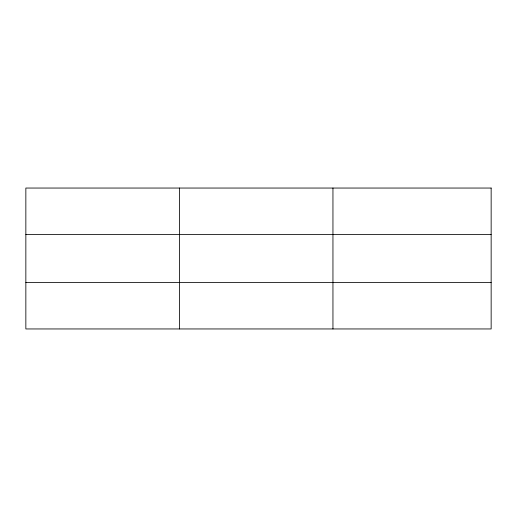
<?xml version="1.0" encoding="UTF-8"?>
<svg xmlns="http://www.w3.org/2000/svg" width="517" height="517" viewBox="0 0 517 517"><rect width="100%" height="100%" fill="white"/><g stroke="black" fill="none" stroke-linecap="round" stroke-linejoin="round"><path stroke-width="0.78" d="M179.399 328.954L179.399 188.046M332.948 328.954L332.948 188.046M25.85 234.544L491.15 234.544M25.85 282.456L491.15 282.456M491.15 188.046L491.15 328.954L25.85 328.954L25.85 188.046L491.15 188.046"/></g></svg>
